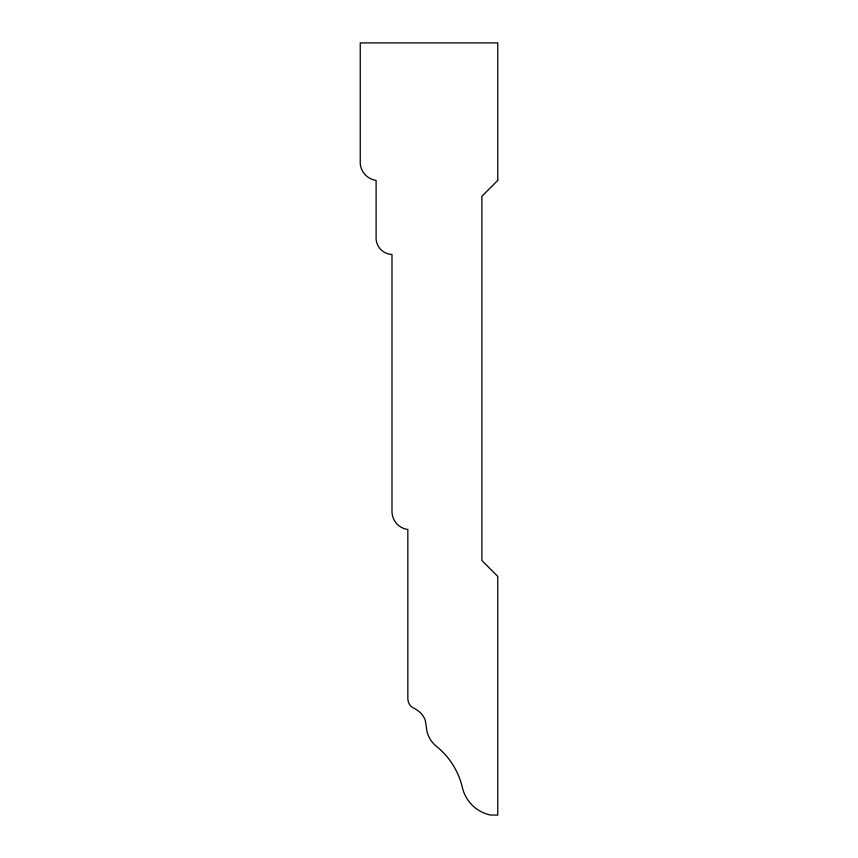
<?xml version="1.0" encoding="UTF-8"?>
<svg xmlns="http://www.w3.org/2000/svg" width="858" height="858" viewBox="0 0 858 858"><rect width="100%" height="100%" fill="white"/><g stroke="black" fill="none" stroke-linecap="round" stroke-linejoin="round"><path stroke-width="1.29" d="M497.758 180.416L481.896 196.278L481.896 560.521L497.758 576.383L497.758 815.1L490.529 815.036A36.551 36.551 0 0 1 462.451 787.88A74.689 74.689 0 0 0 437.387 747.071A27.006 27.006 0 0 1 426.329 726.662L425.289 720.548A18.629 18.629 0 0 0 417.964 710.746L415.111 708.783A10.575 10.575 0 0 1 407.84 698.744L407.84 529.493A18.19 18.19 0 0 1 391.977 511.7L391.977 254.461A16.527 16.527 0 0 1 376.104 239.135L376.104 180.416A18.608 18.608 0 0 1 360.242 163.771L360.242 42.9L497.758 42.9L497.758 180.416"/></g></svg>
